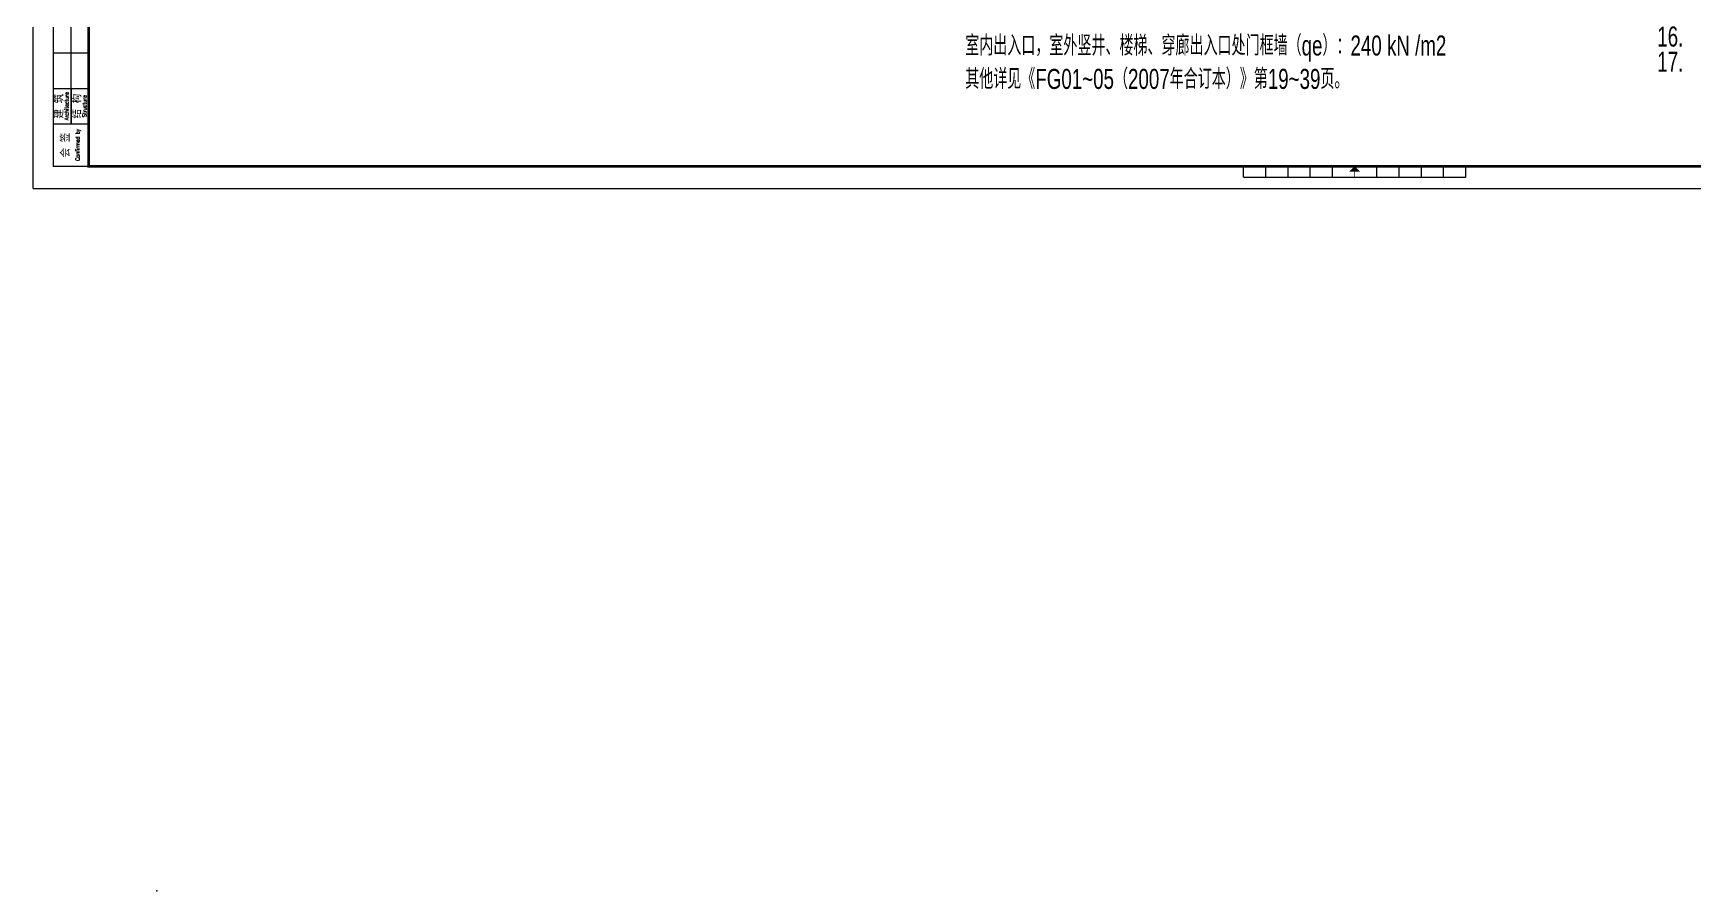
# Model space of a CAD drawing. Extents: x 68709 to 255391, y -65926 to 107615.
# Drawn here: x 68709 to 180832, y -65926 to -8064 of the extents above; entities that cross this region are included whole.
import ezdxf
from ezdxf.enums import TextEntityAlignment as Align

# ---------------------------------------------------------------- set-up
doc = ezdxf.new("R2010")
doc.units = 0
doc.header["$LTSCALE"] = 2000
doc.header["$MEASUREMENT"] = 0
doc.layers.get('0').update_dxf_attribs({"linetype": 'CONTINUOUS'})
doc.layers.add('RFPM$0$0-WALL', color=3, linetype='CONTINUOUS')
doc.layers.add('RFPM$0$0-详图-text', color=4, linetype='CONTINUOUS')
doc.styles.add('0x_tk_A0_LIN$0$TKZ2_tjkts.shx', font='tjromant.shx', dxfattribs={"bigfont": 'tjkts.shx'})
doc.styles.add('RFPM$0$link', font='tj03-romand1.shx', dxfattribs={"width": 0.7, "bigfont": 'hztxt5.shx'})

# ---------------------------------------------------------------- blocks, each defined once
blk = doc.blocks.new('0x_tk_A0_LIN$0$TJAD_TK_A0')
for p, q in [((973, -441.7), (973, 399.3)), ((990, -412.7), (990, -156.7)), ((982, -380.7), (998, -380.7)), ((982, -396.7), (998, -396.7)), ((990, -396.7), (990, -412.7)), ((982, -412.7), (998, -412.7)), ((1517.5, -436.65), (1517.5, -431.65)), ((1527.5, -436.65), (1527.5, -431.65)), ((1537.5, -436.65), (1537.5, -431.65)), ((1547.5, -436.65), (1547.5, -431.65)), ((1557.5, -436.65), (1557.5, -431.65)), ((1577.5, -436.65), (1577.5, -431.65)), ((1587.5, -436.65), (1587.5, -431.65)), ((1597.5, -436.65), (1597.5, -431.65)), ((1607.5, -436.65), (1607.5, -431.65)), ((1617.5, -436.65), (1617.5, -431.65)), ((1517.5, -436.65), (1617.5, -436.65)), ((973, -441.7), (2162, -441.7))]:
    blk.add_line(p, q)
at = {"const_width": 1.2}
blk.add_lwpolyline([(2152, -431.7), (2152, 389.3), (998, 389.3), (998, -431.7)], close=True, dxfattribs=at)
for points, const_width in [([(998, -431.7), (982, -431.7), (982, -156.7), (998, -156.7)], 0.6), ([(1567.5, -434.15), (1567.5, -436.65)], 0.3)]:
    blk.add_lwpolyline(points, dxfattribs=dict(const_width=const_width))
blk.add_solid([(1570, -434.15), (1565, -434.15), (1567.5, -431.65)])
at = {"style": '0x_tk_A0_LIN$0$TKZ2_tjkts.shx'}
for s, p in [('建 筑', (984.79, -404.7)), ('结 构', (992.79, -404.7)), ('会 签', (987.62, -422.2))]:
    blk.add_text(s, height=3.6, rotation=90, dxfattribs=at).set_placement(p, align=Align.MIDDLE_CENTER)
at = {"style": '0x_tk_A0_LIN$0$TKZ2_tjkts.shx', "width": 0.8}
for s, p in [('Architecture', (988.02, -404.7)), ('Structure', (996.02, -404.7)), ('Confirmed by', (992.95, -422.09))]:
    blk.add_text(s, height=1.8, rotation=90, dxfattribs=at).set_placement(p, align=Align.MIDDLE_CENTER)
blk = doc.blocks.new('0x_tk_A0_LIN')
blk.add_blockref('0x_tk_A0_LIN$0$TJAD_TK_A0', (-973, 441.7))
blk = doc.blocks.new('RFPM')
at = {"layer": 'RFPM$0$0-WALL'}
blk.add_point((518487020.1, 4145038950.4), dxfattribs=at)
at = {"layer": 'RFPM$0$0-详图-text', "color": 1, "style": 'RFPM$0$link', "width": 0.7}
for s, p in [('16.', (518554469.7, 4145076893.7)), ('17.', (518554469.7, 4145075759.4))]:
    blk.add_text(s, height=900, dxfattribs=at).set_placement(p)
at = {"layer": 'RFPM$0$0-详图-text', "color": 2, "insert": (518523363.7, 4145087892.6), "char_height": 900, "width": 32576.109, "attachment_point": 1, "style": 'RFPM$0$link'}
blk.add_mtext('人防主要荷载如下：\\P顶板（qe1）：60kN/m2\\P外墙 (饱和土中)（qe2）：60kN/m2\\P底板（桩基）（qe3）：25 kN/m2\\P室外直通、单向出入口ξ<30处临空墙：160N/m2\\P室内出入口，室外竖井、楼梯、穿廊出入口处临空墙：130kN/m2\\P室外单向出入口处门框墙：270kN/m2\\P室内出入口，室外竖井、楼梯、穿廊出入口处门框墙（qe）：240 kN /m2\\P其他详见《FG01~05（2007年合订本）》第19~39页。', dxfattribs=at)

msp = doc.modelspace()

# ---------------------------------------------------------------- block references
at = {"xscale": 150, "yscale": 150, "zscale": 150}
msp.add_blockref('0x_tk_A0_LIN', (68709.2, -18534.8), dxfattribs=at)
at = {"xscale": 1.501262773290653, "yscale": 1.501262773290653, "zscale": 1.501262773290653, "rotation": 2.55430346468335e-11}
msp.add_blockref('RFPM', (-778308220.5, -6222858596.1), dxfattribs=at)

doc.saveas('drawing.dxf')
